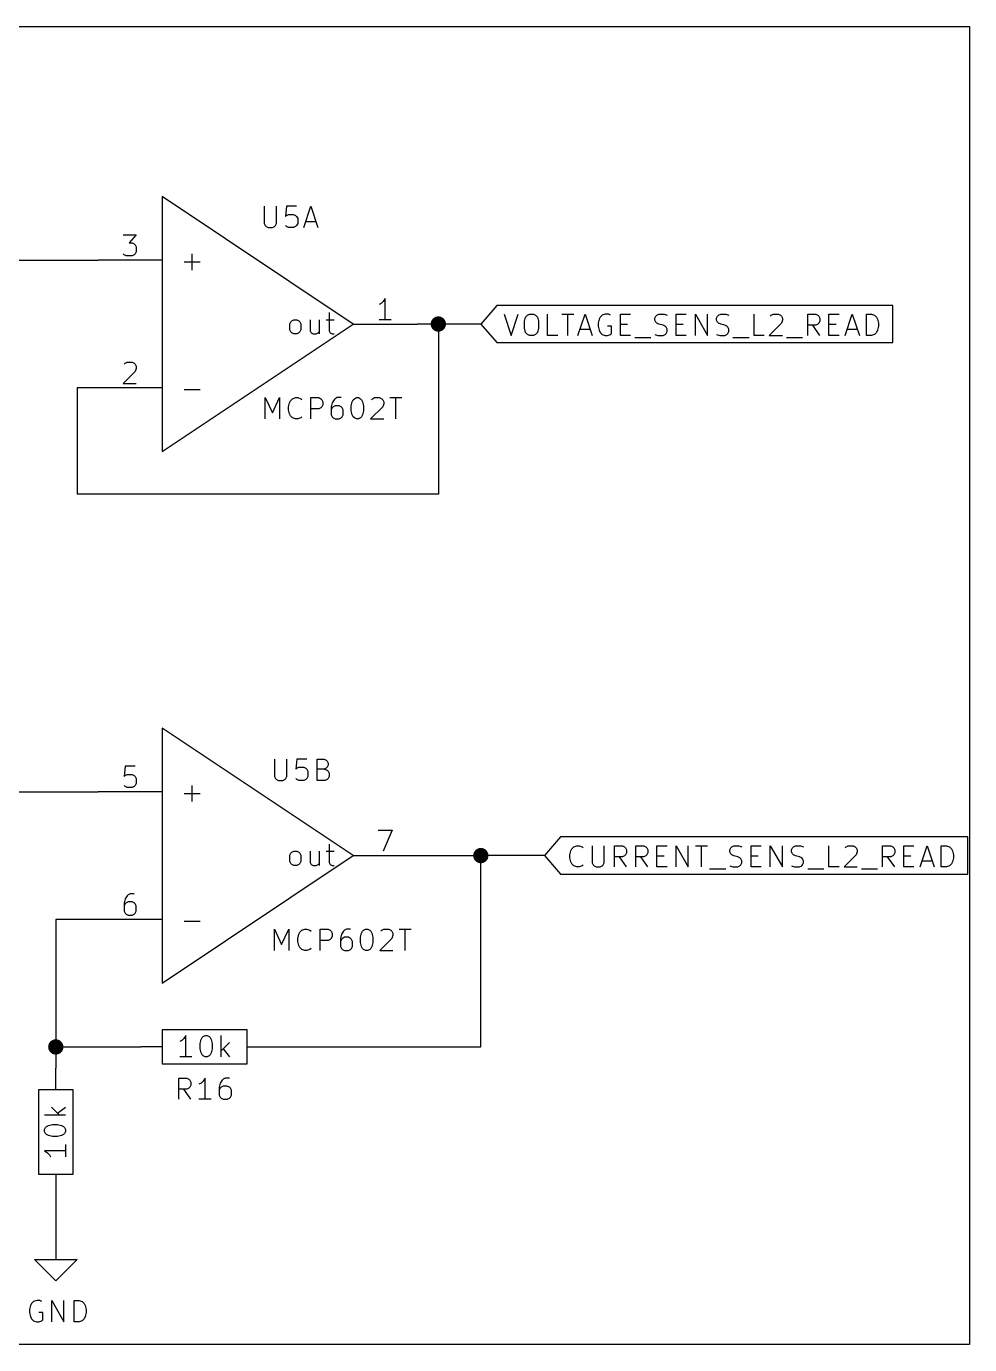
# Model space of a CAD drawing. Extents: x 0.4 to 16.1, y -11.3 to -0.4.
# Drawn here: x 8.281 to 10.5, y -9.15 to -6.05 of the extents above; entities that cross this region are included whole.
import ezdxf

# ---------------------------------------------------------------- set-up
doc = ezdxf.new("R2010")
doc.units = 0
doc.header["$MEASUREMENT"] = 0
for name, color, linetype in [('BLUE3', 171, 'CONTINUOUS'), ('CYAN2', 4, 'CONTINUOUS'), ('GREEN3', 91, 'CONTINUOUS'), ('LYELLOW', 51, 'CONTINUOUS'), ('RED2', 1, 'CONTINUOUS'), ('RED3', 11, 'CONTINUOUS')]:
    doc.layers.add(name, color=color, linetype=linetype)

msp = doc.modelspace()

# ---------------------------------------------------------------- linework, layer by layer
at = {"layer": 'BLUE3', "linetype": 'CONTINUOUS'}
for p, q in [((6.3, -6.05), (10.5, -6.05)), ((10.5, -6.05), (10.5, -9.15)), ((10.5, -9.15), (6.3, -9.15))]:
    msp.add_line(p, q, dxfattribs=at)
at = {"layer": 'CYAN2', "linetype": 'CONTINUOUS'}
for p, q in [((8.84047, -6.47313), (8.84047, -6.51361)), ((8.86904, -6.51361), (8.86904, -6.47313)), ((8.89285, -6.47313), (8.89048, -6.49694)), ((8.91667, -6.47313), (8.89285, -6.47313)), ((8.93333, -6.52313), (8.95, -6.47313)), ((8.95, -6.47313), (8.96667, -6.52313)), ((8.89048, -6.49694), (8.89285, -6.49456)), ((8.89285, -6.49456), (8.89762, -6.49218)), ((8.89762, -6.49218), (8.90952, -6.49218)), ((8.90952, -6.49218), (8.91428, -6.49456)), ((8.91428, -6.49456), (8.91667, -6.49694)), ((8.91667, -6.49694), (8.91905, -6.5017)), ((8.91905, -6.5017), (8.91905, -6.51361)), ((8.93809, -6.50885), (8.9619, -6.50885)), ((8.84047, -6.51361), (8.84285, -6.51837)), ((8.84285, -6.51837), (8.84524, -6.52075)), ((8.84524, -6.52075), (8.85, -6.52313)), ((8.85, -6.52313), (8.85952, -6.52313)), ((8.85952, -6.52313), (8.86428, -6.52075)), ((8.86428, -6.52075), (8.86667, -6.51837)), ((8.86667, -6.51837), (8.86904, -6.51361)), ((8.89285, -6.52075), (8.89048, -6.51837)), ((8.89762, -6.52313), (8.89285, -6.52075)), ((8.90952, -6.52313), (8.89762, -6.52313)), ((8.91428, -6.52075), (8.90952, -6.52313)), ((8.91667, -6.51837), (8.91428, -6.52075)), ((8.91905, -6.51361), (8.91667, -6.51837)), ((8.67095, -6.62313), (8.67095, -6.58504)), ((8.6519, -6.60408), (8.69, -6.60408)), ((8.99333, -6.72313), (8.99333, -6.76599)), ((8.90048, -6.74932), (8.90286, -6.74456)), ((8.90048, -6.76361), (8.90048, -6.74932)), ((8.90286, -6.74456), (8.90524, -6.74218)), ((8.90524, -6.74218), (8.91, -6.7398)), ((8.91, -6.7398), (8.91715, -6.7398)), ((8.91715, -6.7398), (8.92191, -6.74218)), ((8.92191, -6.74218), (8.92429, -6.74456)), ((8.92429, -6.74456), (8.92667, -6.74932)), ((8.92667, -6.74932), (8.92667, -6.76361)), ((8.94809, -6.7398), (8.94809, -6.76599)), ((8.96952, -6.7398), (8.96952, -6.77313)), ((8.98619, -6.7398), (9.00524, -6.7398)), ((8.90286, -6.76837), (8.90048, -6.76361)), ((8.90524, -6.77075), (8.90286, -6.76837)), ((8.91, -6.77313), (8.90524, -6.77075)), ((8.91715, -6.77313), (8.91, -6.77313)), ((8.92191, -6.77075), (8.91715, -6.77313)), ((8.92429, -6.76837), (8.92191, -6.77075)), ((8.92667, -6.76361), (8.92429, -6.76837)), ((8.94809, -6.76599), (8.95048, -6.77075)), ((8.95048, -6.77075), (8.95524, -6.77313)), ((8.95524, -6.77313), (8.96238, -6.77313)), ((8.96238, -6.77313), (8.96714, -6.77075)), ((8.96714, -6.77075), (8.96952, -6.76837)), ((8.99333, -6.76599), (8.99571, -6.77075)), ((8.99571, -6.77075), (9.00048, -6.77313)), ((9.00048, -6.77313), (9.00524, -6.77313)), ((8.6519, -6.90408), (8.69, -6.90408)), ((8.84286, -6.97313), (8.84286, -6.92313)), ((8.84286, -6.92313), (8.85953, -6.95885)), ((8.85953, -6.95885), (8.87619, -6.92313)), ((8.87619, -6.92313), (8.87619, -6.97313)), ((8.89762, -6.94456), (8.9, -6.93504)), ((8.9, -6.93504), (8.90238, -6.93028)), ((8.90238, -6.93028), (8.90715, -6.92551)), ((8.90715, -6.92551), (8.91429, -6.92313)), ((8.91429, -6.92313), (8.91905, -6.92313)), ((8.91905, -6.92313), (8.92619, -6.92551)), ((8.92619, -6.92551), (8.92857, -6.92789)), ((8.95, -6.97313), (8.95, -6.92313)), ((8.95, -6.92313), (8.96905, -6.92313)), ((8.96905, -6.92313), (8.97381, -6.92551)), ((8.97381, -6.92551), (8.97619, -6.92789)), ((8.97619, -6.92789), (8.97857, -6.93265)), ((8.97857, -6.9398), (8.97619, -6.94456)), ((8.97857, -6.93265), (8.97857, -6.9398)), ((9, -6.93504), (8.99762, -6.94456)), ((9.00476, -6.92789), (9, -6.93504)), ((9.00715, -6.94218), (9.00238, -6.94456)), ((9.00715, -6.92551), (9.00476, -6.92789)), ((9.01191, -6.92313), (9.00715, -6.92551)), ((9.01667, -6.94218), (9.00715, -6.94218)), ((9.02143, -6.92313), (9.01191, -6.92313)), ((9.02143, -6.94456), (9.01667, -6.94218)), ((9.04524, -6.94218), (9.04762, -6.93265)), ((9.04524, -6.95408), (9.04524, -6.94218)), ((9.04762, -6.93265), (9.05, -6.92789)), ((9.05, -6.92789), (9.05238, -6.92551)), ((9.05238, -6.92551), (9.05714, -6.92313)), ((9.05714, -6.92313), (9.06191, -6.92313)), ((9.06191, -6.92313), (9.06667, -6.92551)), ((9.06667, -6.92551), (9.06905, -6.92789)), ((9.06905, -6.92789), (9.07143, -6.93265)), ((9.07143, -6.93265), (9.07381, -6.94218)), ((9.07381, -6.94218), (9.07381, -6.95408)), ((9.09286, -6.92789), (9.09524, -6.92551)), ((9.09524, -6.92551), (9.1, -6.92313)), ((9.1, -6.92313), (9.11191, -6.92313)), ((9.11191, -6.92313), (9.11667, -6.92551)), ((9.11667, -6.92551), (9.11905, -6.92789)), ((9.11905, -6.92789), (9.12143, -6.93265)), ((9.12143, -6.93742), (9.11905, -6.94456)), ((9.12143, -6.93265), (9.12143, -6.93742)), ((9.13571, -6.92313), (9.16428, -6.92313)), ((9.15, -6.97313), (9.15, -6.92313)), ((8.89762, -6.9517), (8.89762, -6.94456)), ((8.9, -6.96122), (8.89762, -6.9517)), ((8.90238, -6.96599), (8.9, -6.96122)), ((8.90715, -6.97075), (8.90238, -6.96599)), ((8.91429, -6.97313), (8.90715, -6.97075)), ((8.91905, -6.97313), (8.91429, -6.97313)), ((8.92619, -6.97075), (8.91905, -6.97313)), ((8.92857, -6.96837), (8.92619, -6.97075)), ((8.96905, -6.94932), (8.95, -6.94932)), ((8.97381, -6.94694), (8.96905, -6.94932)), ((8.97619, -6.94456), (8.97381, -6.94694)), ((8.99762, -6.94456), (8.99762, -6.96361)), ((9, -6.94694), (8.99762, -6.9517)), ((8.99762, -6.96361), (9, -6.96837)), ((9.00238, -6.94456), (9, -6.94694)), ((9, -6.96837), (9.00238, -6.97075)), ((9.00238, -6.97075), (9.00715, -6.97313)), ((9.00715, -6.97313), (9.01667, -6.97313)), ((9.01667, -6.97313), (9.02143, -6.97075)), ((9.02381, -6.94694), (9.02143, -6.94456)), ((9.02143, -6.97075), (9.02381, -6.96837)), ((9.02619, -6.9517), (9.02381, -6.94694)), ((9.02381, -6.96837), (9.02619, -6.96361)), ((9.02619, -6.96361), (9.02619, -6.9517)), ((9.04762, -6.96361), (9.04524, -6.95408)), ((9.05, -6.96837), (9.04762, -6.96361)), ((9.05238, -6.97075), (9.05, -6.96837)), ((9.05714, -6.97313), (9.05238, -6.97075)), ((9.06191, -6.97313), (9.05714, -6.97313)), ((9.06667, -6.97075), (9.06191, -6.97313)), ((9.06905, -6.96837), (9.06667, -6.97075)), ((9.07143, -6.96361), (9.06905, -6.96837)), ((9.07381, -6.95408), (9.07143, -6.96361)), ((9.11905, -6.94456), (9.09048, -6.97313)), ((9.09048, -6.97313), (9.12143, -6.97313)), ((8.86472, -7.77313), (8.86472, -7.81361)), ((8.89329, -7.81361), (8.89329, -7.77313)), ((8.9171, -7.77313), (8.91472, -7.79694)), ((8.94091, -7.77313), (8.9171, -7.77313)), ((8.96472, -7.82313), (8.96472, -7.77313)), ((8.96472, -7.77313), (8.98139, -7.77313)), ((8.98139, -7.77313), (8.98615, -7.77551)), ((8.98615, -7.77551), (8.98853, -7.77789)), ((8.98853, -7.77789), (8.99091, -7.78265)), ((8.91472, -7.79694), (8.9171, -7.79456)), ((8.9171, -7.79456), (8.92186, -7.79218)), ((8.92186, -7.79218), (8.93377, -7.79218)), ((8.93377, -7.79218), (8.93853, -7.79456)), ((8.93853, -7.79456), (8.94091, -7.79694)), ((8.94091, -7.79694), (8.94329, -7.8017)), ((8.94329, -7.8017), (8.94329, -7.81361)), ((8.98139, -7.79694), (8.96472, -7.79694)), ((8.98615, -7.79456), (8.98139, -7.79694)), ((8.98139, -7.79694), (8.98853, -7.79932)), ((8.98853, -7.79218), (8.98615, -7.79456)), ((8.99091, -7.78742), (8.98853, -7.79218)), ((8.98853, -7.79932), (8.99091, -7.8017)), ((8.99091, -7.78265), (8.99091, -7.78742)), ((8.99091, -7.8017), (8.99329, -7.80646)), ((8.99329, -7.80646), (8.99329, -7.81361)), ((8.67095, -7.87313), (8.67095, -7.83504)), ((8.86472, -7.81361), (8.8671, -7.81837)), ((8.8671, -7.81837), (8.86948, -7.82075)), ((8.86948, -7.82075), (8.87424, -7.82313)), ((8.87424, -7.82313), (8.88376, -7.82313)), ((8.88376, -7.82313), (8.88853, -7.82075)), ((8.88853, -7.82075), (8.89091, -7.81837)), ((8.89091, -7.81837), (8.89329, -7.81361)), ((8.9171, -7.82075), (8.91472, -7.81837)), ((8.92186, -7.82313), (8.9171, -7.82075)), ((8.93377, -7.82313), (8.92186, -7.82313)), ((8.93853, -7.82075), (8.93377, -7.82313)), ((8.94091, -7.81837), (8.93853, -7.82075)), ((8.94329, -7.81361), (8.94091, -7.81837)), ((8.98376, -7.82313), (8.96472, -7.82313)), ((8.98853, -7.82075), (8.98376, -7.82313)), ((8.99091, -7.81837), (8.98853, -7.82075)), ((8.99329, -7.81361), (8.99091, -7.81837)), ((8.6519, -7.85408), (8.69, -7.85408)), ((8.90048, -7.99932), (8.90286, -7.99456)), ((8.90286, -7.99456), (8.90524, -7.99218)), ((8.90524, -7.99218), (8.91, -7.9898)), ((8.91, -7.9898), (8.91715, -7.9898)), ((8.91715, -7.9898), (8.92191, -7.99218)), ((8.92191, -7.99218), (8.92429, -7.99456)), ((8.92429, -7.99456), (8.92667, -7.99932)), ((8.94809, -7.9898), (8.94809, -8.01599)), ((8.96952, -7.9898), (8.96952, -8.02313)), ((8.98619, -7.9898), (9.00524, -7.9898)), ((8.99333, -7.97313), (8.99333, -8.01599)), ((8.90048, -8.01361), (8.90048, -7.99932)), ((8.90286, -8.01837), (8.90048, -8.01361)), ((8.90524, -8.02075), (8.90286, -8.01837)), ((8.91, -8.02313), (8.90524, -8.02075)), ((8.91715, -8.02313), (8.91, -8.02313)), ((8.92191, -8.02075), (8.91715, -8.02313)), ((8.92429, -8.01837), (8.92191, -8.02075)), ((8.92667, -8.01361), (8.92429, -8.01837)), ((8.92667, -7.99932), (8.92667, -8.01361)), ((8.94809, -8.01599), (8.95048, -8.02075)), ((8.95048, -8.02075), (8.95524, -8.02313)), ((8.95524, -8.02313), (8.96238, -8.02313)), ((8.96238, -8.02313), (8.96714, -8.02075)), ((8.96714, -8.02075), (8.96952, -8.01837)), ((8.99333, -8.01599), (8.99571, -8.02075)), ((8.99571, -8.02075), (9.00048, -8.02313)), ((9.00048, -8.02313), (9.00524, -8.02313)), ((8.6519, -8.15408), (8.69, -8.15408)), ((8.86472, -8.22313), (8.86472, -8.17313)), ((8.86472, -8.17313), (8.88139, -8.20885)), ((8.88139, -8.20885), (8.89805, -8.17313)), ((8.89805, -8.17313), (8.89805, -8.22313)), ((8.92186, -8.18504), (8.92424, -8.18028)), ((8.92424, -8.18028), (8.929, -8.17551)), ((8.929, -8.17551), (8.93615, -8.17313)), ((8.93615, -8.17313), (8.94091, -8.17313)), ((8.94091, -8.17313), (8.94805, -8.17551)), ((8.94805, -8.17551), (8.95043, -8.17789)), ((8.97186, -8.22313), (8.97186, -8.17313)), ((8.97186, -8.17313), (8.99091, -8.17313)), ((8.99091, -8.17313), (8.99567, -8.17551)), ((8.99567, -8.17551), (8.99805, -8.17789)), ((8.99805, -8.17789), (9.00043, -8.18265)), ((9.00043, -8.18265), (9.00043, -8.1898)), ((9.02662, -8.17789), (9.02186, -8.18504)), ((9.029, -8.17551), (9.02662, -8.17789)), ((9.03376, -8.17313), (9.029, -8.17551)), ((9.04329, -8.17313), (9.03376, -8.17313)), ((9.0671, -8.19218), (9.06948, -8.18265)), ((9.06948, -8.18265), (9.07186, -8.17789)), ((9.07186, -8.17789), (9.07424, -8.17551)), ((9.07424, -8.17551), (9.079, -8.17313)), ((9.079, -8.17313), (9.08376, -8.17313)), ((9.08376, -8.17313), (9.08852, -8.17551)), ((9.08852, -8.17551), (9.09091, -8.17789)), ((9.09091, -8.17789), (9.09329, -8.18265)), ((9.09329, -8.18265), (9.09567, -8.19218)), ((9.11472, -8.17789), (9.11709, -8.17551)), ((9.11709, -8.17551), (9.12186, -8.17313)), ((9.12186, -8.17313), (9.13376, -8.17313)), ((9.13376, -8.17313), (9.13852, -8.17551)), ((9.13852, -8.17551), (9.14091, -8.17789)), ((9.14091, -8.17789), (9.14329, -8.18265)), ((9.14329, -8.18265), (9.14329, -8.18742)), ((9.15757, -8.17313), (9.18614, -8.17313)), ((9.17186, -8.22313), (9.17186, -8.17313)), ((8.91948, -8.19456), (8.92186, -8.18504)), ((8.91948, -8.2017), (8.91948, -8.19456)), ((8.92186, -8.21122), (8.91948, -8.2017)), ((8.92424, -8.21599), (8.92186, -8.21122)), ((8.99091, -8.19932), (8.97186, -8.19932)), ((8.99567, -8.19694), (8.99091, -8.19932)), ((8.99805, -8.19456), (8.99567, -8.19694)), ((9.00043, -8.1898), (8.99805, -8.19456)), ((9.02186, -8.18504), (9.01948, -8.19456)), ((9.01948, -8.19456), (9.01948, -8.21361)), ((9.02186, -8.19694), (9.01948, -8.2017)), ((9.01948, -8.21361), (9.02186, -8.21837)), ((9.02424, -8.19456), (9.02186, -8.19694)), ((9.029, -8.19218), (9.02424, -8.19456)), ((9.03853, -8.19218), (9.029, -8.19218)), ((9.04329, -8.19456), (9.03853, -8.19218)), ((9.04567, -8.19694), (9.04329, -8.19456)), ((9.04805, -8.2017), (9.04567, -8.19694)), ((9.04567, -8.21837), (9.04805, -8.21361)), ((9.04805, -8.21361), (9.04805, -8.2017)), ((9.0671, -8.20408), (9.0671, -8.19218)), ((9.06948, -8.21361), (9.0671, -8.20408)), ((9.07186, -8.21837), (9.06948, -8.21361)), ((9.09329, -8.21361), (9.09091, -8.21837)), ((9.09567, -8.20408), (9.09329, -8.21361)), ((9.09567, -8.19218), (9.09567, -8.20408)), ((9.14091, -8.19456), (9.11233, -8.22313)), ((9.14329, -8.18742), (9.14091, -8.19456)), ((8.929, -8.22075), (8.92424, -8.21599)), ((8.93615, -8.22313), (8.929, -8.22075)), ((8.94091, -8.22313), (8.93615, -8.22313)), ((8.94805, -8.22075), (8.94091, -8.22313)), ((8.95043, -8.21837), (8.94805, -8.22075)), ((9.02186, -8.21837), (9.02424, -8.22075)), ((9.02424, -8.22075), (9.029, -8.22313)), ((9.029, -8.22313), (9.03853, -8.22313)), ((9.03853, -8.22313), (9.04329, -8.22075)), ((9.04329, -8.22075), (9.04567, -8.21837)), ((9.07424, -8.22075), (9.07186, -8.21837)), ((9.079, -8.22313), (9.07424, -8.22075)), ((9.08376, -8.22313), (9.079, -8.22313)), ((9.08852, -8.22075), (9.08376, -8.22313)), ((9.09091, -8.21837), (9.08852, -8.22075)), ((9.11233, -8.22313), (9.14329, -8.22313)), ((8.65119, -8.43028), (8.64643, -8.43504)), ((8.65595, -8.42313), (8.65119, -8.43028)), ((8.65595, -8.47313), (8.65595, -8.42313)), ((8.69166, -8.43265), (8.69404, -8.42789)), ((8.69404, -8.42789), (8.69643, -8.42551)), ((8.69643, -8.42551), (8.70119, -8.42313)), ((8.70119, -8.42313), (8.70595, -8.42313)), ((8.70595, -8.42313), (8.71071, -8.42551)), ((8.71071, -8.42551), (8.71309, -8.42789)), ((8.71309, -8.42789), (8.71547, -8.43265)), ((8.73928, -8.47313), (8.73928, -8.42313)), ((8.64643, -8.43504), (8.64167, -8.43742)), ((8.68928, -8.44218), (8.69166, -8.43265)), ((8.68928, -8.45408), (8.68928, -8.44218)), ((8.69166, -8.46361), (8.68928, -8.45408)), ((8.71547, -8.43265), (8.71785, -8.44218)), ((8.71785, -8.45408), (8.71547, -8.46361)), ((8.71785, -8.44218), (8.71785, -8.45408)), ((8.75833, -8.4398), (8.73928, -8.45885)), ((8.74404, -8.45408), (8.75833, -8.47313)), ((8.67024, -8.47313), (8.64167, -8.47313)), ((8.69404, -8.46837), (8.69166, -8.46361)), ((8.69643, -8.47075), (8.69404, -8.46837)), ((8.70119, -8.47313), (8.69643, -8.47075)), ((8.70595, -8.47313), (8.70119, -8.47313)), ((8.71071, -8.47075), (8.70595, -8.47313)), ((8.71309, -8.46837), (8.71071, -8.47075)), ((8.71547, -8.46361), (8.71309, -8.46837)), ((8.63928, -8.57313), (8.63928, -8.52313)), ((8.63928, -8.52313), (8.65833, -8.52313)), ((8.65833, -8.52313), (8.66309, -8.52551)), ((8.70119, -8.52313), (8.69643, -8.53028)), ((8.70119, -8.57313), (8.70119, -8.52313)), ((8.74881, -8.52313), (8.74405, -8.52551)), ((8.75833, -8.52313), (8.74881, -8.52313)), ((8.65833, -8.54932), (8.63928, -8.54932)), ((8.66785, -8.57313), (8.65119, -8.54932)), ((8.66309, -8.54694), (8.65833, -8.54932)), ((8.66309, -8.52551), (8.66548, -8.52789)), ((8.66548, -8.54456), (8.66309, -8.54694)), ((8.66548, -8.52789), (8.66785, -8.53265)), ((8.66785, -8.5398), (8.66548, -8.54456)), ((8.66785, -8.53265), (8.66785, -8.5398)), ((8.69167, -8.53504), (8.68691, -8.53742)), ((8.69643, -8.53028), (8.69167, -8.53504)), ((8.7369, -8.53504), (8.73452, -8.54456)), ((8.73452, -8.54456), (8.73452, -8.56361)), ((8.7369, -8.54694), (8.73452, -8.5517)), ((8.74167, -8.52789), (8.7369, -8.53504)), ((8.73928, -8.54456), (8.7369, -8.54694)), ((8.74405, -8.54218), (8.73928, -8.54456)), ((8.74405, -8.52551), (8.74167, -8.52789)), ((8.75357, -8.54218), (8.74405, -8.54218)), ((8.75833, -8.54456), (8.75357, -8.54218)), ((8.76071, -8.54694), (8.75833, -8.54456)), ((8.76309, -8.5517), (8.76071, -8.54694)), ((8.76309, -8.56361), (8.76309, -8.5517)), ((8.71548, -8.57313), (8.68691, -8.57313)), ((8.73452, -8.56361), (8.7369, -8.56837)), ((8.7369, -8.56837), (8.73928, -8.57075)), ((8.73928, -8.57075), (8.74405, -8.57313)), ((8.74405, -8.57313), (8.75357, -8.57313)), ((8.75357, -8.57313), (8.75833, -8.57075)), ((8.75833, -8.57075), (8.76071, -8.56837)), ((8.76071, -8.56837), (8.76309, -8.56361)), ((8.37313, -8.61071), (8.32313, -8.61071)), ((8.3398, -8.59167), (8.35885, -8.61071)), ((8.35408, -8.60595), (8.37313, -8.59167)), ((8.32313, -8.64404), (8.32551, -8.63928)), ((8.32313, -8.64881), (8.32313, -8.64404)), ((8.32551, -8.65357), (8.32313, -8.64881)), ((8.32551, -8.63928), (8.32789, -8.6369)), ((8.32789, -8.6369), (8.33265, -8.63452)), ((8.33265, -8.63452), (8.34218, -8.63214)), ((8.34218, -8.63214), (8.35408, -8.63214)), ((8.35408, -8.63214), (8.36361, -8.63452)), ((8.36361, -8.63452), (8.36837, -8.6369)), ((8.36837, -8.6369), (8.37075, -8.63928)), ((8.37075, -8.63928), (8.37313, -8.64404)), ((8.37313, -8.64881), (8.37075, -8.65357)), ((8.37313, -8.64404), (8.37313, -8.64881)), ((8.32789, -8.65595), (8.32551, -8.65357)), ((8.33265, -8.65833), (8.32789, -8.65595)), ((8.34218, -8.66071), (8.33265, -8.65833)), ((8.35408, -8.66071), (8.34218, -8.66071)), ((8.36361, -8.65833), (8.35408, -8.66071)), ((8.36837, -8.65595), (8.36361, -8.65833)), ((8.37075, -8.65357), (8.36837, -8.65595)), ((8.37313, -8.67976), (8.37313, -8.70833)), ((8.37313, -8.69404), (8.32313, -8.69404)), ((8.32313, -8.69404), (8.33028, -8.6988)), ((8.33028, -8.6988), (8.33504, -8.70357)), ((8.33504, -8.70357), (8.33742, -8.70833)), ((8.29786, -9.04851), (8.29309, -9.05328)), ((8.305, -9.04613), (8.29786, -9.04851)), ((8.31214, -9.04613), (8.305, -9.04613)), ((8.31691, -9.04851), (8.31214, -9.04613)), ((8.34071, -9.09613), (8.34071, -9.04613)), ((8.34071, -9.04613), (8.36928, -9.09613)), ((8.36928, -9.09613), (8.36928, -9.04613)), ((8.39309, -9.09613), (8.39309, -9.04613)), ((8.39309, -9.04613), (8.405, -9.04613)), ((8.405, -9.04613), (8.41214, -9.04851)), ((8.41214, -9.04851), (8.41691, -9.05328)), ((8.29071, -9.05804), (8.28833, -9.06756)), ((8.28833, -9.06756), (8.28833, -9.0747)), ((8.28833, -9.0747), (8.29071, -9.08422)), ((8.29309, -9.05328), (8.29071, -9.05804)), ((8.31928, -9.0747), (8.30976, -9.0747)), ((8.31928, -9.09137), (8.31928, -9.0747)), ((8.41691, -9.05328), (8.41929, -9.05804)), ((8.41929, -9.05804), (8.42167, -9.06756)), ((8.42167, -9.0747), (8.41929, -9.08422)), ((8.42167, -9.06756), (8.42167, -9.0747)), ((8.29071, -9.08422), (8.29309, -9.08899)), ((8.29309, -9.08899), (8.29786, -9.09375)), ((8.29786, -9.09375), (8.305, -9.09613)), ((8.305, -9.09613), (8.30976, -9.09613)), ((8.30976, -9.09613), (8.31691, -9.09375)), ((8.31691, -9.09375), (8.31928, -9.09137)), ((8.405, -9.09613), (8.39309, -9.09613)), ((8.41214, -9.09375), (8.405, -9.09613)), ((8.41691, -9.08899), (8.41214, -9.09375)), ((8.41929, -9.08422), (8.41691, -9.08899))]:
    msp.add_line(p, q, dxfattribs=at)
at = {"layer": 'GREEN3', "linetype": 'CONTINUOUS'}
for p, q in [((8.1, -6.6), (8.45, -6.6)), ((9.25, -6.75), (9.2, -6.75)), ((9.25, -6.75), (9.25, -7.15)), ((9.35, -6.75), (9.25, -6.75)), ((8.4, -6.9), (8.4, -7.15)), ((8.45, -6.9), (8.4, -6.9)), ((9.25, -7.15), (8.4, -7.15)), ((8.2, -7.85), (8.45, -7.85)), ((9.2, -8), (9.35, -8)), ((9.35, -8.45), (9.35, -8)), ((9.5, -8), (9.35, -8)), ((8.45, -8.15), (8.35, -8.15)), ((8.35, -8.15), (8.35, -8.45)), ((8.35, -8.45), (8.35, -8.5)), ((8.35, -8.45), (8.55, -8.45)), ((8.85, -8.45), (9.35, -8.45)), ((8.35, -8.8), (8.35, -8.9))]:
    msp.add_line(p, q, dxfattribs=at)
at = {"layer": 'GREEN3', "const_width": 0.018}
for points in [[(9.241, -6.75, 1), (9.259, -6.75, 1)], [(9.341, -8, 1), (9.359, -8, 1)], [(8.341, -8.45, 1), (8.359, -8.45, 1)]]:
    msp.add_lwpolyline(points, format="xyb", close=True, dxfattribs=at)
at = {"layer": 'LYELLOW', "linetype": 'CONTINUOUS'}
for p, q in [((8.6, -6.45), (8.6, -7.05)), ((9.05, -6.75), (8.6, -6.45)), ((8.6, -7.05), (9.05, -6.75)), ((8.6, -7.7), (8.6, -8.3)), ((9.05, -8), (8.6, -7.7)), ((8.6, -8.3), (9.05, -8))]:
    msp.add_line(p, q, dxfattribs=at)
at = {"layer": 'RED2', "linetype": 'CONTINUOUS'}
for p, q in [((8.6, -6.45), (8.6, -7.05)), ((9.05, -6.75), (8.6, -6.45)), ((8.6, -6.6), (8.45, -6.6)), ((9.3875, -6.70624), (9.35, -6.75)), ((10.3196, -6.70624), (9.3875, -6.70624)), ((9.40476, -6.7267), (9.42143, -6.7767)), ((9.42143, -6.7767), (9.43809, -6.7267)), ((9.45952, -6.72909), (9.46428, -6.7267)), ((9.46428, -6.7267), (9.47381, -6.7267)), ((9.47381, -6.7267), (9.47857, -6.72909)), ((9.50714, -6.7767), (9.50714, -6.7267)), ((9.54048, -6.7267), (9.56905, -6.7267)), ((9.55476, -6.7767), (9.55476, -6.7267)), ((9.57857, -6.7767), (9.59524, -6.7267)), ((9.59524, -6.7267), (9.61191, -6.7767)), ((9.64286, -6.7267), (9.63572, -6.72909)), ((9.65, -6.7267), (9.64286, -6.7267)), ((9.65476, -6.72909), (9.65, -6.7267)), ((9.67857, -6.7767), (9.67857, -6.7267)), ((9.67857, -6.7267), (9.70238, -6.7267)), ((9.76428, -6.72909), (9.76905, -6.7267)), ((9.76905, -6.7267), (9.78095, -6.7267)), ((9.78095, -6.7267), (9.78809, -6.72909)), ((9.80952, -6.7767), (9.80952, -6.7267)), ((9.80952, -6.7267), (9.83333, -6.7267)), ((9.85476, -6.7767), (9.85476, -6.7267)), ((9.85476, -6.7267), (9.88333, -6.7767)), ((9.88333, -6.7767), (9.88333, -6.7267)), ((9.90952, -6.72909), (9.91428, -6.7267)), ((9.91428, -6.7267), (9.92619, -6.7267)), ((9.92619, -6.7267), (9.93333, -6.72909)), ((9.99285, -6.7767), (9.99285, -6.7267)), ((10.0333, -6.72909), (10.0381, -6.7267)), ((10.0381, -6.7267), (10.05, -6.7267)), ((10.05, -6.7267), (10.0548, -6.72909)), ((10.119, -6.7767), (10.119, -6.7267)), ((10.119, -6.7267), (10.1381, -6.7267)), ((10.1381, -6.7267), (10.1429, -6.72909)), ((10.169, -6.7767), (10.169, -6.7267)), ((10.169, -6.7267), (10.1929, -6.7267)), ((10.2071, -6.7767), (10.2238, -6.7267)), ((10.2238, -6.7267), (10.2405, -6.7767)), ((10.2571, -6.7767), (10.2571, -6.7267)), ((10.2571, -6.7267), (10.269, -6.7267)), ((10.269, -6.7267), (10.2762, -6.72909)), ((10.3196, -6.75), (10.3196, -6.70624)), ((8.6, -7.05), (9.05, -6.75)), ((9.05, -6.75), (9.2, -6.75)), ((9.35, -6.75), (9.3875, -6.79376)), ((9.45238, -6.74337), (9.45476, -6.73385)), ((9.45238, -6.76004), (9.45238, -6.74337)), ((9.45476, -6.73385), (9.45952, -6.72909)), ((9.47857, -6.72909), (9.48333, -6.73385)), ((9.48333, -6.73385), (9.48571, -6.74337)), ((9.48571, -6.74337), (9.48571, -6.76004)), ((9.62857, -6.73861), (9.62619, -6.74813)), ((9.62619, -6.74813), (9.62619, -6.75528)), ((9.62619, -6.75528), (9.62857, -6.7648)), ((9.63095, -6.73385), (9.62857, -6.73861)), ((9.63572, -6.72909), (9.63095, -6.73385)), ((9.65714, -6.75528), (9.64762, -6.75528)), ((9.65714, -6.77194), (9.65714, -6.75528)), ((9.67857, -6.75052), (9.69524, -6.75052)), ((9.75952, -6.73623), (9.7619, -6.73147)), ((9.75952, -6.74099), (9.75952, -6.73623)), ((9.7619, -6.74575), (9.75952, -6.74099)), ((9.7619, -6.73147), (9.76428, -6.72909)), ((9.76428, -6.74813), (9.7619, -6.74575)), ((9.76905, -6.75052), (9.76428, -6.74813)), ((9.77857, -6.7529), (9.76905, -6.75052)), ((9.78333, -6.75528), (9.77857, -6.7529)), ((9.78571, -6.75766), (9.78333, -6.75528)), ((9.78809, -6.76242), (9.78571, -6.75766)), ((9.80952, -6.75052), (9.82619, -6.75052)), ((9.90476, -6.73623), (9.90714, -6.73147)), ((9.90476, -6.74099), (9.90476, -6.73623)), ((9.90714, -6.74575), (9.90476, -6.74099)), ((9.90714, -6.73147), (9.90952, -6.72909)), ((9.90952, -6.74813), (9.90714, -6.74575)), ((9.91428, -6.75052), (9.90952, -6.74813)), ((9.92381, -6.7529), (9.91428, -6.75052)), ((9.92857, -6.75528), (9.92381, -6.7529)), ((9.93095, -6.75766), (9.92857, -6.75528)), ((9.93333, -6.76242), (9.93095, -6.75766)), ((10.0571, -6.74813), (10.0286, -6.7767)), ((10.0309, -6.73147), (10.0333, -6.72909)), ((10.0548, -6.72909), (10.0571, -6.73147)), ((10.0571, -6.73147), (10.0595, -6.73623)), ((10.0595, -6.74099), (10.0571, -6.74813)), ((10.0595, -6.73623), (10.0595, -6.74099)), ((10.1381, -6.7529), (10.119, -6.7529)), ((10.1476, -6.7767), (10.1309, -6.7529)), ((10.1429, -6.75052), (10.1381, -6.7529)), ((10.1429, -6.72909), (10.1452, -6.73147)), ((10.1452, -6.74813), (10.1429, -6.75052)), ((10.1452, -6.73147), (10.1476, -6.73623)), ((10.1476, -6.74337), (10.1452, -6.74813)), ((10.1476, -6.73623), (10.1476, -6.74337)), ((10.169, -6.75052), (10.1857, -6.75052)), ((10.2762, -6.72909), (10.2809, -6.73385)), ((10.2809, -6.73385), (10.2833, -6.73861)), ((10.2833, -6.73861), (10.2857, -6.74813)), ((10.2857, -6.75528), (10.2833, -6.7648)), ((10.2857, -6.74813), (10.2857, -6.75528)), ((10.3196, -6.79376), (10.3196, -6.75)), ((9.45476, -6.76956), (9.45238, -6.76004)), ((9.45952, -6.77433), (9.45476, -6.76956)), ((9.46428, -6.7767), (9.45952, -6.77433)), ((9.47381, -6.7767), (9.46428, -6.7767)), ((9.47857, -6.77433), (9.47381, -6.7767)), ((9.48333, -6.76956), (9.47857, -6.77433)), ((9.48571, -6.76004), (9.48333, -6.76956)), ((9.53095, -6.7767), (9.50714, -6.7767)), ((9.58333, -6.76242), (9.60714, -6.76242)), ((9.62857, -6.7648), (9.63095, -6.76956)), ((9.63095, -6.76956), (9.63572, -6.77433)), ((9.63572, -6.77433), (9.64286, -6.7767)), ((9.64286, -6.7767), (9.64762, -6.7767)), ((9.64762, -6.7767), (9.65476, -6.77433)), ((9.65476, -6.77433), (9.65714, -6.77194)), ((9.70238, -6.7767), (9.67857, -6.7767)), ((9.71191, -6.78147), (9.75, -6.78147)), ((9.75952, -6.77433), (9.76667, -6.7767)), ((9.76667, -6.7767), (9.77857, -6.7767)), ((9.77857, -6.7767), (9.78333, -6.77433)), ((9.78333, -6.77433), (9.78571, -6.77194)), ((9.78571, -6.77194), (9.78809, -6.76718)), ((9.78809, -6.76718), (9.78809, -6.76242)), ((9.83333, -6.7767), (9.80952, -6.7767)), ((9.90476, -6.77433), (9.9119, -6.7767)), ((9.9119, -6.7767), (9.92381, -6.7767)), ((9.92381, -6.7767), (9.92857, -6.77433)), ((9.92857, -6.77433), (9.93095, -6.77194)), ((9.93095, -6.77194), (9.93333, -6.76718)), ((9.93333, -6.76718), (9.93333, -6.76242)), ((9.94285, -6.78147), (9.98095, -6.78147)), ((10.0167, -6.7767), (9.99285, -6.7767)), ((10.0286, -6.7767), (10.0595, -6.7767)), ((10.069, -6.78147), (10.1071, -6.78147)), ((10.1929, -6.7767), (10.169, -6.7767)), ((10.2119, -6.76242), (10.2357, -6.76242)), ((10.269, -6.7767), (10.2571, -6.7767)), ((10.2762, -6.77433), (10.269, -6.7767)), ((10.2809, -6.76956), (10.2762, -6.77433)), ((10.2833, -6.7648), (10.2809, -6.76956)), ((9.3875, -6.79376), (10.3196, -6.79376)), ((8.6, -6.9), (8.45, -6.9)), ((8.6, -7.7), (8.6, -8.3)), ((9.05, -8), (8.6, -7.7)), ((8.6, -7.85), (8.45, -7.85)), ((9.5375, -7.95624), (9.5, -8)), ((10.4958, -7.95624), (9.5375, -7.95624)), ((10.4958, -8), (10.4958, -7.95624)), ((9.55952, -7.99813), (9.5619, -7.98861)), ((9.5619, -7.98861), (9.56428, -7.98385)), ((9.56428, -7.98385), (9.56905, -7.97909)), ((9.56905, -7.97909), (9.57619, -7.9767)), ((9.57619, -7.9767), (9.58095, -7.9767)), ((9.58095, -7.9767), (9.58809, -7.97909)), ((9.58809, -7.97909), (9.59047, -7.98147)), ((9.6119, -7.9767), (9.6119, -8.01718)), ((9.64047, -8.01718), (9.64047, -7.9767)), ((9.66428, -8.0267), (9.66428, -7.9767)), ((9.66428, -7.9767), (9.68333, -7.9767)), ((9.68333, -7.9767), (9.68809, -7.97909)), ((9.68809, -7.97909), (9.69048, -7.98147)), ((9.69048, -7.98147), (9.69285, -7.98623)), ((9.69285, -7.99337), (9.69048, -7.99813)), ((9.69285, -7.98623), (9.69285, -7.99337)), ((9.71428, -8.0267), (9.71428, -7.9767)), ((9.71428, -7.9767), (9.73333, -7.9767)), ((9.73333, -7.9767), (9.73809, -7.97909)), ((9.73809, -7.97909), (9.74048, -7.98147)), ((9.74048, -7.98147), (9.74285, -7.98623)), ((9.74285, -7.99337), (9.74048, -7.99813)), ((9.74285, -7.98623), (9.74285, -7.99337)), ((9.76428, -8.0267), (9.76428, -7.9767)), ((9.76428, -7.9767), (9.78809, -7.9767)), ((9.80952, -8.0267), (9.80952, -7.9767)), ((9.80952, -7.9767), (9.83809, -8.0267)), ((9.83809, -8.0267), (9.83809, -7.9767)), ((9.85476, -7.9767), (9.88333, -7.9767)), ((9.86905, -8.0267), (9.86905, -7.9767)), ((9.93571, -7.98623), (9.93809, -7.98147)), ((9.93571, -7.99099), (9.93571, -7.98623)), ((9.93809, -7.99575), (9.93571, -7.99099)), ((9.93809, -7.98147), (9.94047, -7.97909)), ((9.94047, -7.99813), (9.93809, -7.99575)), ((9.94047, -7.97909), (9.94524, -7.9767)), ((9.94524, -7.9767), (9.95714, -7.9767)), ((9.95714, -7.9767), (9.96428, -7.97909)), ((9.98571, -8.0267), (9.98571, -7.9767)), ((9.98571, -7.9767), (10.0095, -7.9767)), ((10.0309, -8.0267), (10.0309, -7.9767)), ((10.0309, -7.9767), (10.0595, -8.0267)), ((10.0595, -8.0267), (10.0595, -7.9767)), ((10.0809, -7.98623), (10.0833, -7.98147)), ((10.0809, -7.99099), (10.0809, -7.98623)), ((10.0833, -7.99575), (10.0809, -7.99099)), ((10.0833, -7.98147), (10.0857, -7.97909)), ((10.0857, -7.99813), (10.0833, -7.99575)), ((10.0857, -7.97909), (10.0905, -7.9767)), ((10.0905, -7.9767), (10.1024, -7.9767)), ((10.1024, -7.9767), (10.1095, -7.97909)), ((10.169, -8.0267), (10.169, -7.9767)), ((10.2071, -7.98147), (10.2095, -7.97909)), ((10.2095, -7.97909), (10.2143, -7.9767)), ((10.2143, -7.9767), (10.2262, -7.9767)), ((10.2262, -7.9767), (10.2309, -7.97909)), ((10.2309, -7.97909), (10.2333, -7.98147)), ((10.2333, -7.98147), (10.2357, -7.98623)), ((10.2357, -7.99099), (10.2333, -7.99813)), ((10.2357, -7.98623), (10.2357, -7.99099)), ((10.2952, -8.0267), (10.2952, -7.9767)), ((10.2952, -7.9767), (10.3143, -7.9767)), ((10.3143, -7.9767), (10.319, -7.97909)), ((10.319, -7.97909), (10.3214, -7.98147)), ((10.3214, -7.98147), (10.3238, -7.98623)), ((10.3238, -7.99337), (10.3214, -7.99813)), ((10.3238, -7.98623), (10.3238, -7.99337)), ((10.3452, -8.0267), (10.3452, -7.9767)), ((10.3452, -7.9767), (10.369, -7.9767)), ((10.3833, -8.0267), (10.4, -7.9767)), ((10.4, -7.9767), (10.4167, -8.0267)), ((10.4333, -8.0267), (10.4333, -7.9767)), ((10.4333, -7.9767), (10.4452, -7.9767)), ((10.4452, -7.9767), (10.4524, -7.97909)), ((10.4524, -7.97909), (10.4571, -7.98385)), ((10.4571, -7.98385), (10.4595, -7.98861)), ((10.4595, -7.98861), (10.4619, -7.99813)), ((8.6, -8.3), (9.05, -8)), ((9.05, -8), (9.2, -8)), ((9.5, -8), (9.5375, -8.04376)), ((9.55952, -8.00528), (9.55952, -7.99813)), ((9.5619, -8.0148), (9.55952, -8.00528)), ((9.56428, -8.01956), (9.5619, -8.0148)), ((9.56905, -8.02433), (9.56428, -8.01956)), ((9.57619, -8.0267), (9.56905, -8.02433)), ((9.58095, -8.0267), (9.57619, -8.0267)), ((9.58809, -8.02433), (9.58095, -8.0267)), ((9.59047, -8.02194), (9.58809, -8.02433)), ((9.6119, -8.01718), (9.61428, -8.02194)), ((9.61428, -8.02194), (9.61667, -8.02433)), ((9.61667, -8.02433), (9.62143, -8.0267)), ((9.62143, -8.0267), (9.63095, -8.0267)), ((9.63095, -8.0267), (9.63571, -8.02433)), ((9.63571, -8.02433), (9.63809, -8.02194)), ((9.63809, -8.02194), (9.64047, -8.01718)), ((9.68333, -8.0029), (9.66428, -8.0029)), ((9.69285, -8.0267), (9.67619, -8.0029)), ((9.68809, -8.00052), (9.68333, -8.0029)), ((9.69048, -7.99813), (9.68809, -8.00052)), ((9.73333, -8.0029), (9.71428, -8.0029)), ((9.74285, -8.0267), (9.72619, -8.0029)), ((9.73809, -8.00052), (9.73333, -8.0029)), ((9.74048, -7.99813), (9.73809, -8.00052)), ((9.76428, -8.00052), (9.78095, -8.00052)), ((9.78809, -8.0267), (9.76428, -8.0267)), ((9.93571, -8.02433), (9.94285, -8.0267)), ((9.94524, -8.00052), (9.94047, -7.99813)), ((9.94285, -8.0267), (9.95476, -8.0267)), ((9.95476, -8.0029), (9.94524, -8.00052)), ((9.95952, -8.00528), (9.95476, -8.0029)), ((9.95476, -8.0267), (9.95952, -8.02433)), ((9.9619, -8.00766), (9.95952, -8.00528)), ((9.95952, -8.02433), (9.9619, -8.02194)), ((9.96428, -8.01242), (9.9619, -8.00766)), ((9.9619, -8.02194), (9.96428, -8.01718)), ((9.96428, -8.01718), (9.96428, -8.01242)), ((9.98571, -8.00052), (10.0024, -8.00052)), ((10.0095, -8.0267), (9.98571, -8.0267)), ((10.0809, -8.02433), (10.0881, -8.0267)), ((10.0905, -8.00052), (10.0857, -7.99813)), ((10.0881, -8.0267), (10.1, -8.0267)), ((10.1, -8.0029), (10.0905, -8.00052)), ((10.1048, -8.00528), (10.1, -8.0029)), ((10.1, -8.0267), (10.1048, -8.02433)), ((10.1071, -8.00766), (10.1048, -8.00528)), ((10.1048, -8.02433), (10.1071, -8.02194)), ((10.1095, -8.01242), (10.1071, -8.00766)), ((10.1071, -8.02194), (10.1095, -8.01718)), ((10.1095, -8.01718), (10.1095, -8.01242)), ((10.1929, -8.0267), (10.169, -8.0267)), ((10.2333, -7.99813), (10.2048, -8.0267)), ((10.2048, -8.0267), (10.2357, -8.0267)), ((10.3143, -8.0029), (10.2952, -8.0029)), ((10.3238, -8.0267), (10.3071, -8.0029)), ((10.319, -8.00052), (10.3143, -8.0029)), ((10.3214, -7.99813), (10.319, -8.00052)), ((10.3452, -8.00052), (10.3619, -8.00052)), ((10.369, -8.0267), (10.3452, -8.0267)), ((10.3881, -8.01242), (10.4119, -8.01242)), ((10.4452, -8.0267), (10.4333, -8.0267)), ((10.4524, -8.02433), (10.4452, -8.0267)), ((10.4571, -8.01956), (10.4524, -8.02433)), ((10.4595, -8.0148), (10.4571, -8.01956)), ((10.4619, -8.00528), (10.4595, -8.0148)), ((10.4619, -7.99813), (10.4619, -8.00528)), ((10.4958, -8.04376), (10.4958, -8)), ((9.5375, -8.04376), (10.4958, -8.04376)), ((9.88809, -8.03147), (9.92619, -8.03147)), ((10.119, -8.03147), (10.1571, -8.03147)), ((10.2452, -8.03147), (10.2833, -8.03147)), ((8.6, -8.15), (8.45, -8.15)), ((8.8, -8.41), (8.6, -8.41)), ((8.6, -8.41), (8.6, -8.49)), ((8.8, -8.49), (8.8, -8.41)), ((8.6, -8.45), (8.55, -8.45)), ((8.8, -8.45), (8.85, -8.45)), ((8.6, -8.49), (8.8, -8.49)), ((8.35, -8.55), (8.35, -8.5)), ((8.31, -8.75), (8.31, -8.55)), ((8.31, -8.55), (8.39, -8.55)), ((8.39, -8.55), (8.39, -8.75)), ((8.39, -8.75), (8.31, -8.75)), ((8.35, -8.75), (8.35, -8.8)), ((8.35, -8.9), (8.35, -8.95)), ((8.35, -9), (8.3, -8.95)), ((8.3, -8.95), (8.35, -8.95)), ((8.35, -8.95), (8.4, -8.95)), ((8.4, -8.95), (8.35, -9))]:
    msp.add_line(p, q, dxfattribs=at)
at = {"layer": 'RED3', "linetype": 'CONTINUOUS'}
for p, q in [((8.50833, -6.53988), (8.53929, -6.53988)), ((8.53929, -6.53988), (8.52262, -6.55893)), ((8.52262, -6.55893), (8.52976, -6.55893)), ((8.52976, -6.55893), (8.53452, -6.56131)), ((8.53452, -6.56131), (8.53691, -6.56369)), ((8.53691, -6.56369), (8.53929, -6.56845)), ((8.53929, -6.56845), (8.53929, -6.58035)), ((8.51072, -6.5875), (8.50833, -6.58512)), ((8.51548, -6.58988), (8.51072, -6.5875)), ((8.52976, -6.58988), (8.51548, -6.58988)), ((8.53452, -6.5875), (8.52976, -6.58988)), ((8.53691, -6.58512), (8.53452, -6.5875)), ((8.53929, -6.58035), (8.53691, -6.58512)), ((9.125, -6.68988), (9.12024, -6.69702)), ((9.125, -6.73988), (9.125, -6.68988)), ((9.11548, -6.70178), (9.11072, -6.70417)), ((9.12024, -6.69702), (9.11548, -6.70178)), ((9.13929, -6.73988), (9.11072, -6.73988)), ((8.51072, -6.84464), (8.51309, -6.84226)), ((8.51309, -6.84226), (8.51786, -6.83988)), ((8.51786, -6.83988), (8.52976, -6.83988)), ((8.52976, -6.83988), (8.53452, -6.84226)), ((8.53452, -6.84226), (8.53691, -6.84464)), ((8.53691, -6.84464), (8.53929, -6.8494)), ((8.53929, -6.8494), (8.53929, -6.85417)), ((8.53691, -6.86131), (8.50833, -6.88988)), ((8.53929, -6.85417), (8.53691, -6.86131)), ((8.50833, -6.88988), (8.53929, -6.88988)), ((8.51309, -7.78988), (8.51072, -7.81369)), ((8.51072, -7.81369), (8.51309, -7.81131)), ((8.53691, -7.78988), (8.51309, -7.78988)), ((8.51309, -7.81131), (8.51786, -7.80893)), ((8.51786, -7.80893), (8.52976, -7.80893)), ((8.52976, -7.80893), (8.53452, -7.81131)), ((8.53452, -7.81131), (8.53691, -7.81369)), ((8.51309, -7.8375), (8.51072, -7.83512)), ((8.51786, -7.83988), (8.51309, -7.8375)), ((8.52976, -7.83988), (8.51786, -7.83988)), ((8.53452, -7.8375), (8.52976, -7.83988)), ((8.53691, -7.83512), (8.53452, -7.8375)), ((8.53691, -7.81369), (8.53929, -7.81845)), ((8.53929, -7.83035), (8.53691, -7.83512)), ((8.53929, -7.81845), (8.53929, -7.83035)), ((9.10833, -7.93988), (9.14167, -7.93988)), ((9.14167, -7.93988), (9.12024, -7.98988)), ((8.525, -8.08988), (8.52024, -8.09226)), ((8.53452, -8.08988), (8.525, -8.08988)), ((8.51309, -8.10178), (8.51072, -8.11131)), ((8.51072, -8.11131), (8.51072, -8.13035)), ((8.51309, -8.11369), (8.51072, -8.11845)), ((8.51786, -8.09464), (8.51309, -8.10178)), ((8.51548, -8.11131), (8.51309, -8.11369)), ((8.52024, -8.10893), (8.51548, -8.11131)), ((8.52024, -8.09226), (8.51786, -8.09464)), ((8.52976, -8.10893), (8.52024, -8.10893)), ((8.53452, -8.11131), (8.52976, -8.10893)), ((8.53691, -8.11369), (8.53452, -8.11131)), ((8.53929, -8.11845), (8.53691, -8.11369)), ((8.53929, -8.13035), (8.53929, -8.11845)), ((8.51072, -8.13035), (8.51309, -8.13512)), ((8.51309, -8.13512), (8.51548, -8.1375)), ((8.51548, -8.1375), (8.52024, -8.13988)), ((8.52024, -8.13988), (8.52976, -8.13988)), ((8.52976, -8.13988), (8.53452, -8.1375)), ((8.53452, -8.1375), (8.53691, -8.13512)), ((8.53691, -8.13512), (8.53929, -8.13035))]:
    msp.add_line(p, q, dxfattribs=at)

doc.saveas('drawing.dxf')
